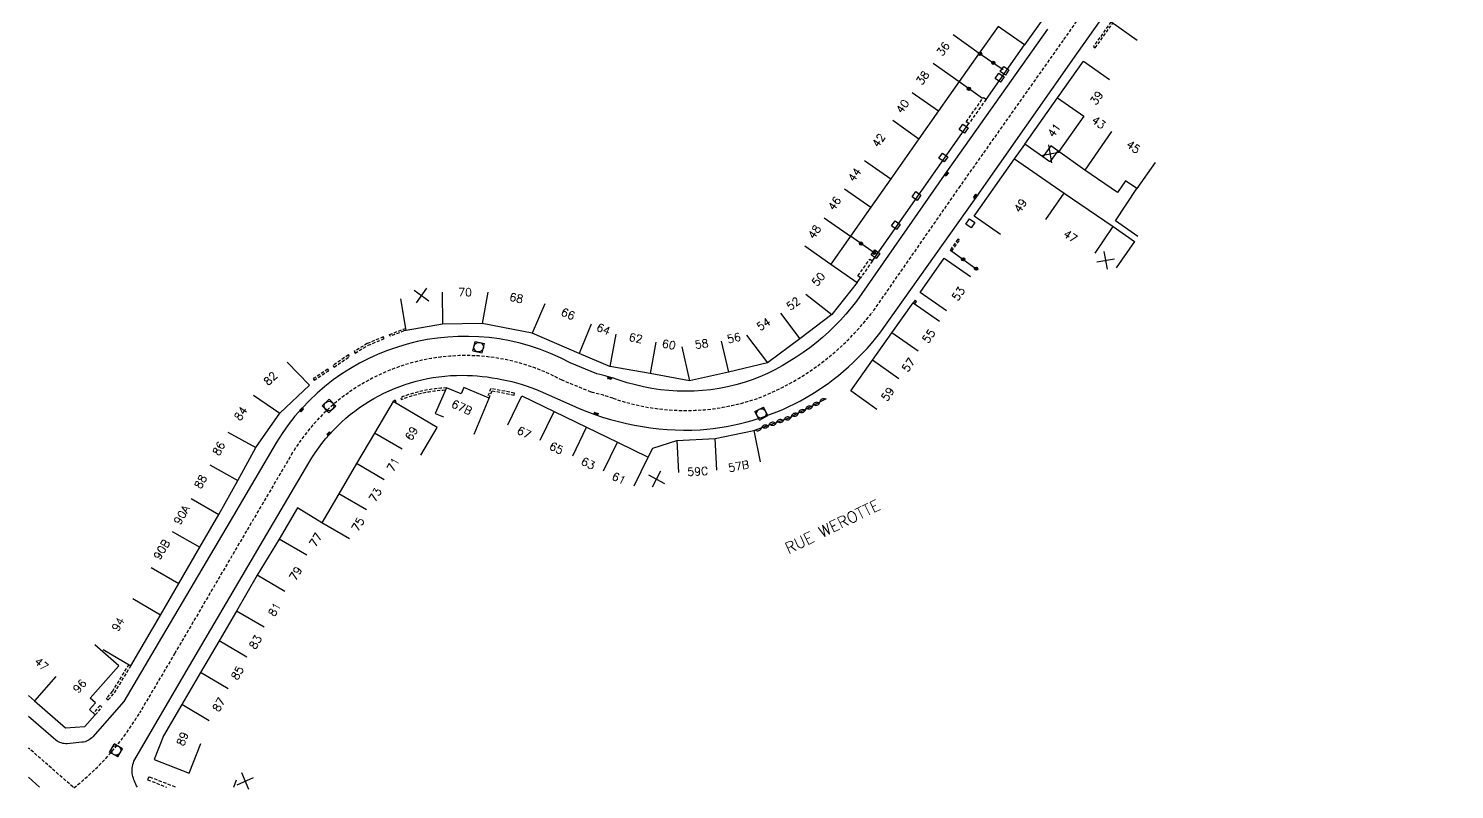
# Model space of a CAD drawing. Header units: millimetres. Extents: x 183999 to 185000, y 128000 to 129001.
# Drawn here: x 184000 to 184222.7, y 127999.6 to 128118.6 of the extents above; entities that cross this region are included whole.
import ezdxf
from ezdxf.enums import TextEntityAlignment as Align

# ---------------------------------------------------------------- set-up
doc = ezdxf.new("R2010")
doc.units = ezdxf.units.MM
doc.linetypes.add('DASHED', pattern=[0.75, 0.5, -0.25])
doc.layers.get('0').update_dxf_attribs({"linetype": 'CONTINUOUS'})
for name, color, linetype in [('W0001', 6, 'DASHED'), ('W0008', 7, 'CONTINUOUS'), ('W0100', 7, 'CONTINUOUS'), ('W0112', 1, 'DASHED'), ('W0310', 3, 'CONTINUOUS'), ('W0322', 7, 'CONTINUOUS'), ('W0334', 7, 'CONTINUOUS'), ('W0400', 7, 'CONTINUOUS'), ('W0420', 7, 'CONTINUOUS'), ('W0989', 7, 'CONTINUOUS'), ('W0991', 7, 'CONTINUOUS'), ('W1102', 7, 'CONTINUOUS')]:
    doc.layers.add(name, color=color, linetype=linetype)
doc.styles.get("Standard").update_dxf_attribs({"font": 'romans.shx', "width": 0.85})

# ---------------------------------------------------------------- blocks, each defined once
blk = doc.blocks.new('t112o')
at = {"color": 0, "linetype": 'Continuous'}
for p, q in [((-0.5, 0.5), (0.5, 0.5)), ((-0.5, -0.5), (-0.5, 0.5)), ((0.5, 0.5), (0.5, -0.5)), ((0.5, -0.5), (-0.5, -0.5))]:
    blk.add_line(p, q, dxfattribs=at)
blk = doc.blocks.new('T400')
for p, q in [((-0.15, 0.3), (0.15, 0.3)), ((-0.15, -0.25), (-0.15, 0.3)), ((-0.15, 0.15), (0.15, 0.15)), ((-0.15, 0), (0.15, 0)), ((0.15, 0.3), (0.15, -0.25)), ((-0.15, -0.15), (0.15, -0.15)), ((-0.15, -0.25), (-0.15, -0.3)), ((-0.15, -0.3), (0.15, -0.3)), ((0.15, -0.3), (0.15, -0.25))]:
    blk.add_line(p, q)
blk = doc.blocks.new('T420')
for p, q in [((0.75, 0.75), (-0.75, 0.75)), ((-0.75, 0.75), (-0.75, -0.75)), ((0.75, 0.75), (0.75, -0.75)), ((0.75, -0.75), (-0.75, -0.75))]:
    blk.add_line(p, q)
blk.add_ellipse((0, 0), major_axis=(-0.53, 0.53), ratio=1, start_param=3.926991, end_param=10.210176)
blk = doc.blocks.new('t310o')
at = {"color": 0, "linetype": 'Continuous'}
for centre, start, end in [((-0.5, 0.38), 216.8699, 323.1304), ((0.5, -0.37), 36.8699, 143.1303)]:
    blk.add_arc(centre, 0.625, start, end, dxfattribs=at)
blk = doc.blocks.new('t322o')
at = {"color": 0, "linetype": 'Continuous'}
for radius in [0.25, 0.15]:
    blk.add_circle((0, 0), radius, dxfattribs=at)
blk = doc.blocks.new('t991o')
at = {"color": 0, "linetype": 'Continuous'}
for p, q in [((-1, 1), (1, -1)), ((-1, -1), (1, 1))]:
    blk.add_line(p, q, dxfattribs=at)

msp = doc.modelspace()

# ---------------------------------------------------------------- linework, layer by layer
at = {"layer": 'W0001'}
for points in [[(184222.47, 128217.94), (184206.74, 128192.29), (184195.91, 128174.58, 0.036138), (184191.21, 128165.77), (184182.5, 128147.39, -0.055095), (184179.5, 128142.32), (184171.84, 128131.38), (184161.56, 128116.73), (184145.47, 128093.96), (184131.73, 128074.19, -0.138646), (184114.06, 128060.84, -0.170823), (184091.27, 128060.79, 0.018917), (184087.85, 128061.76), (184083.33, 128063.59, 0.400938), (184041.24, 128052.28), (184034.05, 128040.05), (184022.86, 128020.95), (184017.33, 128011.59, -0.092652), (184007.09, 127999.88, 0.207532)], [(184006.95, 128000), (184000, 128006.11, 0.120087)]]:
    msp.add_lwpolyline(points, format="xyb", dxfattribs=at)
at = {"layer": 'W0008'}
for points in [[(184017.01, 128000, -0.081425), (184016.25, 128001.88, -0.145779), (184016.47, 128004.03), (184025.16, 128018.93), (184036.69, 128038.65), (184043.78, 128050.7, -0.268425), (184067.75, 128064.37, -0.097667), (184079.89, 128061.9), (184084.83, 128059.69, 0.120106), (184104.87, 128055.86, 0.215711), (184132.94, 128070.98), (184147.72, 128091.78), (184163.72, 128114.6), (184172.8, 128127.55), (184181.82, 128140.45, 0.075538), (184186.07, 128147.91), (184195.79, 128168.24, -0.02471), (184198.47, 128172.96), (184208.7, 128189.68), (184220.97, 128209.68, -0.355083), (184225.69, 128211.15)], [(184159.11, 128118.46), (184143.01, 128095.68), (184129.3, 128075.95, -0.137925), (184113.01, 128063.65, -0.170715), (184092.22, 128063.63, 0.017969), (184088.77, 128064.62), (184084.61, 128066.31, 0.399639), (184038.66, 128053.82), (184031.47, 128041.57), (184020.27, 128022.48), (184014.89, 128013.37), (184010.03, 128007.87, -0.197173), (184008.34, 128007), (184006.06, 128006.78, -0.17332), (184004.25, 128007.33), (184000, 128011.01)], [(184000, 128001.53), (184001.74, 128000, 0.123072)]]:
    msp.add_lwpolyline(points, format="xyb", dxfattribs=at)
at = {"layer": 'W0100'}
for points in [[(184173.12, 128116.73), (184169.03, 128119.6), (184177.42, 128131.56), (184180.24, 128135.53), (184182.84, 128139.25), (184185.39, 128142.96), (184188.81, 128150.16), (184191.36, 128155.58), (184192.82, 128158.62), (184194.41, 128161.82), (184198.88, 128159.6)], [(184158.92, 128120.79), (184155.55, 128116.01), (184151.41, 128118.87), (184148.47, 128114.73), (184145.35, 128110.29), (184142.1, 128105.69), (184139.04, 128101.36), (184134.66, 128095.09), (184131.54, 128090.64), (184128.36, 128086.1), (184125.32, 128081.76), (184129.4, 128078.87), (184125.47, 128073.86), (184120.45, 128070.08), (184115.43, 128066.3), (184109.33, 128064.86), (184103.21, 128063.5), (184097.07, 128064.64), (184090.8, 128065.77), (184085.98, 128067.77), (184078.63, 128070.98), (184070.82, 128072.45), (184064.66, 128072.35), (184058.98, 128071.37), (184058.13, 128076.3)], [(184175.93, 128097.66), (184173.09, 128093.55), (184171.3, 128094.79), (184170.04, 128092.96), (184164.98, 128096.46), (184160.72, 128099.46), (184159.5, 128097.73), (184158.4, 128098.51), (184155.59, 128100.5), (184160.7, 128107.76), (184164.75, 128113.49), (184168.83, 128110.61)], [(184151.79, 128086.39), (184147.7, 128089.27), (184153.97, 128098.2), (184161.73, 128092.84), (184165.47, 128090.28), (184169.38, 128087.61), (184172.72, 128085.31), (184169.88, 128081.19)], [(184143.34, 128074.45), (184139.26, 128077.33), (184143.01, 128082.67), (184147.1, 128079.79)], [(184132.48, 128059.04), (184128.41, 128061.94), (184131.82, 128066.72), (184134.84, 128071.03), (184138.15, 128075.72), (184142.24, 128072.84)], [(184019.16, 128034.31), (184023.49, 128031.81), (184026.76, 128037.48), (184029.74, 128042.61), (184032.69, 128047.95), (184035.51, 128053.09), (184039.25, 128058.43), (184043.87, 128062.83), (184040.41, 128066.45)], [(184069.61, 128055.19), (184071.93, 128060.79), (184067.96, 128062.44), (184067.55, 128061.45), (184065.29, 128062.39), (184063.53, 128058.41), (184064.83, 128057.87)], [(184061.29, 128051.91), (184063.84, 128056.21), (184056.95, 128060.29), (184054.04, 128055.35), (184051.23, 128050.59), (184048.46, 128045.85), (184045.83, 128041.33), (184041.99, 128043.65), (184039.12, 128038.75), (184035.73, 128033.13), (184032.49, 128027.52), (184029.75, 128022.84), (184026.86, 128017.9), (184023.93, 128012.92), (184021.06, 128008), (184019.63, 128004.3), (184025.11, 128002.17), (184026.92, 128006.84)], [(184074.86, 128056.65), (184077.04, 128061.15), (184082.1, 128058.71), (184087.16, 128056.28), (184091.99, 128053.94), (184096.79, 128051.59), (184097.52, 128052.99), (184101.23, 128054.18), (184107.23, 128054.51), (184113.28, 128055.72), (184114.26, 128050.82)], [(184011.68, 128021.49), (184015.99, 128018.97), (184020.62, 128026.9), (184016.3, 128029.42)], [(184000, 128014.34), (184000.95, 128013.51), (184005.79, 128009.24), (184008.79, 128009.47), (184010.42, 128011.31), (184009.51, 128012.11), (184010.45, 128013.17), (184009.64, 128013.88), (184014.1, 128018.93), (184010.35, 128022.24)], [(184032.04, 128000), (184032.49, 128001.12)]]:
    msp.add_lwpolyline(points, dxfattribs=at)
at = {"layer": 'W0112'}
for points in [[(184169.03, 128119.6), (184166.3, 128115.75), (184166.59, 128115.55), (184169.31, 128119.4)], [(184138.4, 128075.55), (184138.69, 128075.93), (184138.46, 128076.12), (184138.15, 128075.72)], [(184058.98, 128071.37), (184058.62, 128071.31), (184056.49, 128070.47), (184056.38, 128070.74), (184058.54, 128071.6), (184058.93, 128071.67)], [(184071.93, 128060.79), (184072.39, 128061.96), (184075.83, 128061.28), (184075.89, 128061.58), (184072.2, 128062.3), (184071.65, 128060.91)], [(184057.24, 128060.12), (184057.4, 128060.21), (184057.25, 128060.47), (184056.95, 128060.29)], [(184015.65, 128019.18), (184013.09, 128014.97), (184012.15, 128013.9), (184012.45, 128013.63), (184013.41, 128014.73), (184015.99, 128018.97)], [(184010.42, 128011.31), (184011.47, 128012.51), (184011.17, 128012.77), (184010.12, 128011.58)], [(184022.93, 128000), (184018.77, 128001.62), (184018.59, 128001.15), (184021.56, 128000)]]:
    msp.add_lwpolyline(points, dxfattribs=at)
for points in [[(184149.53, 128107.51), (184146.86, 128103.71), (184146.45, 128104), (184149.12, 128107.8)], [(184145.12, 128085.64), (184143.92, 128083.94), (184144.17, 128083.78), (184145.38, 128085.48)], [(184129.53, 128079.91), (184131.38, 128082.53), (184131.79, 128082.25), (184129.94, 128079.62)], [(184055.41, 128070.37), (184052.91, 128069.34), (184050.85, 128068.09), (184051, 128067.84), (184053.04, 128069.07), (184055.53, 128070.1)], [(184049.97, 128067.55), (184047.54, 128065.91), (184047.71, 128065.66), (184050.14, 128067.3)], [(184044.63, 128063.6), (184046.89, 128065.09), (184046.73, 128065.34), (184044.47, 128063.85)]]:
    msp.add_lwpolyline(points, close=True, dxfattribs=at)
at = {"layer": 'W0112', "flags": 128}
msp.add_lwpolyline([(184065.29, 128062.39, 0.087771), (184058.09, 128060.87), (184058.2, 128060.59, -0.086013), (184065.16, 128062.08)], format="xyb", dxfattribs=at)
at = {"layer": 'W0310'}
msp.add_lwpolyline([(184113.28, 128055.72), (184118.65, 128057.67), (184124.63, 128060.73)], dxfattribs=at)
at = {"layer": 'W0322'}
for points in [[(184148.61, 128114.63), (184152.21, 128112.17)], [(184149, 128107.63), (184145.33, 128110.25)], [(184132.05, 128083.51), (184128.38, 128086.13)], [(184144.17, 128083.78), (184147.98, 128081.03)]]:
    msp.add_lwpolyline(points, dxfattribs=at)
at = {"layer": 'W0334', "flags": 128}
for points in [[(184149.53, 128107.51), (184155.55, 128116.01)], [(184131.79, 128082.25), (184146.86, 128103.71)], [(184129.4, 128078.87), (184129.94, 128079.62)]]:
    msp.add_lwpolyline(points, dxfattribs=at)
at = {"layer": 'W0334'}
for points in [[(184153.97, 128098.2), (184155.57, 128100.46)], [(184173.25, 128086.08), (184169.74, 128088.5), (184173.09, 128093.55)], [(184020.62, 128026.9), (184023.49, 128031.81)]]:
    msp.add_lwpolyline(points, dxfattribs=at)
at = {"layer": 'W1102'}
for p, q in [((184144.39, 128117.63), (184148.47, 128114.73)), ((184141.26, 128113.15), (184145.35, 128110.29)), ((184138.02, 128108.58), (184142.1, 128105.69)), ((184134.96, 128104.25), (184139.04, 128101.36)), ((184169.14, 128102.47), (184164.98, 128096.46)), ((184130.56, 128097.95), (184134.66, 128095.09)), ((184127.45, 128093.52), (184131.54, 128090.64)), ((184158.89, 128088.73), (184161.73, 128092.84)), ((184124.27, 128088.97), (184128.36, 128086.1)), ((184166.56, 128083.48), (184169.38, 128087.61)), ((184121.22, 128084.63), (184125.32, 128081.76)), ((184064.58, 128077.35), (184064.66, 128072.35)), ((184071.75, 128077.37), (184070.82, 128072.45)), ((184080.63, 128075.56), (184078.63, 128070.98)), ((184121.4, 128077.05), (184125.47, 128073.86)), ((184117.45, 128074.08), (184120.45, 128070.08)), ((184087.89, 128072.39), (184085.98, 128067.77)), ((184091.71, 128070.8), (184090.8, 128065.77)), ((184112.14, 128070.66), (184115.43, 128066.3)), ((184138.93, 128068.15), (184134.84, 128071.03)), ((184097.98, 128069.56), (184097.07, 128064.64)), ((184102.03, 128068.8), (184103.21, 128063.5)), ((184108.18, 128069.73), (184109.33, 128064.86)), ((184135.89, 128063.82), (184131.82, 128066.72)), ((184035.15, 128061.29), (184039.25, 128058.43)), ((184079.92, 128054.21), (184082.1, 128058.71)), ((184031.13, 128055.49), (184035.51, 128053.09)), ((184058.35, 128052.82), (184054.04, 128055.35)), ((184084.99, 128051.77), (184087.16, 128056.28)), ((184089.81, 128049.44), (184091.99, 128053.94)), ((184107.51, 128049.52), (184107.23, 128054.51)), ((184055.54, 128048.05), (184051.23, 128050.59)), ((184094.6, 128047.09), (184096.79, 128051.59)), ((184028.31, 128050.37), (184032.69, 128047.95)), ((184025.41, 128045.12), (184029.74, 128042.61)), ((184052.78, 128043.33), (184048.46, 128045.85)), ((184022.43, 128039.98), (184026.76, 128037.48)), ((184050.14, 128038.81), (184045.83, 128041.33)), ((184043.44, 128036.23), (184039.12, 128038.75)), ((184040.02, 128030.55), (184035.73, 128033.13)), ((184036.82, 128025.02), (184032.49, 128027.52)), ((184034.07, 128020.32), (184029.75, 128022.84)), ((184004.24, 128017.28), (184000.95, 128013.51)), ((184031.18, 128015.38), (184026.86, 128017.9)), ((184028.23, 128010.38), (184023.93, 128012.92))]:
    msp.add_line(p, q, dxfattribs=at)
msp.add_lwpolyline([(184160.7, 128107.76), (184164.79, 128104.88), (184160.88, 128099.35)], dxfattribs=at)
at = {"layer": 'W1102', "flags": 128}
for points in [[(184160.72, 128099.46), (184159.63, 128100.24), (184158.4, 128098.51)], [(184101.23, 128054.18), (184101.51, 128049.18)]]:
    msp.add_lwpolyline(points, dxfattribs=at)

# ---------------------------------------------------------------- block references
at = {"layer": 'W0112'}
for p, rotation in [((184151.65, 128110.88), 325.543073406275), ((184152.42, 128111.97), 325.543073406275), ((184146.04, 128102.92), 234.908908804852), ((184142.85, 128098.42), 234.908908804852), ((184138.67, 128092.39), 235.068536413524), ((184135.44, 128087.84), 234.952525516126), ((184147.07, 128088.13), 54.8245936603739), ((184132.27, 128083.3), 234.952525516126)]:
    msp.add_blockref('t112o', p, dxfattribs=dict(at, rotation=rotation))
at = {"layer": 'W0310'}
for p, rotation in [((184121.36, 128059.06), 27.0673181562907), ((184122.47, 128059.63), 27.0673181562907), ((184123.58, 128060.19), 27.0673181562907), ((184115.63, 128056.58), 19.9783918993109), ((184116.81, 128057), 19.9783918993109), ((184117.98, 128057.43), 19.9783918993109), ((184119.13, 128057.92), 27.0673181562907), ((184120.24, 128058.49), 27.0673181562907), ((184114.46, 128056.15), 19.9783918993109)]:
    msp.add_blockref('t310o', p, dxfattribs=dict(at, rotation=rotation))
at = {"layer": 'W0322'}
for p, rotation in [((184148.61, 128114.63), 325.543073406275), ((184150.67, 128113.22), 325.543073406275), ((184146.86, 128109.16), 144.498501258061), ((184130.01, 128084.96), 144.424338813719), ((184132.05, 128083.51), 144.424338813719), ((184145.95, 128082.5), 324.218278187006), ((184147.98, 128081.03), 324.218278187006)]:
    msp.add_blockref('t322o', p, dxfattribs=dict(at, rotation=rotation))
at = {"layer": 'W0400'}
for p, rotation in [((184143.35, 128095.87), 324.748817461136), ((184147.88, 128092.34), 324.748817461136), ((184090.75, 128063.93), 252.738105613838), ((184042.64, 128058.98), 313.066761921506), ((184088.61, 128058.35), 252.738105613838), ((184046.9, 128055.24), 313.066761921506)]:
    msp.add_blockref('T400', p, dxfattribs=dict(at, rotation=rotation))
at = {"layer": 'W0420'}
for p, rotation in [((184070.3, 128068.77), 166.256679869616), ((184046.93, 128059.58), 223.066761921506), ((184114.45, 128058.39), 207.473676930597), ((184013.67, 128005.73), 239.785476347239)]:
    msp.add_blockref('T420', p, dxfattribs=dict(at, rotation=rotation))
at = {"layer": 'W0991'}
for p, rotation in [((184159.56, 128098.99), 54.75437899395153), ((184168.22, 128082.34), 55.43137342931754), ((184061.35, 128076.83), 279.2470584362906), ((184098.05, 128048.14), 286.8218796437361), ((184033.86, 128000.92), 68.39719895678901)]:
    msp.add_blockref('t991o', p, dxfattribs=dict(at, rotation=rotation))

# ---------------------------------------------------------------- texts
at = {"layer": 'W0989'}
msp.add_text('RUE WEROTTE', height=1.75, rotation=25.9449, dxfattribs=at).set_placement((184125.56, 128040.72), align=Align.MIDDLE)
at = {"layer": 'W0991'}
for s, rotation, p in [('36', 55.0117, (184142.83, 128115.39)), ('38', 54.7323, (184139.64, 128110.87)), ('39', 54.7635, (184166.81, 128107.74)), ('40', 54.7054, (184136.49, 128106.41)), ('43', 324.7635, (184167.12, 128103.89)), ('42', 55.0677, (184132.76, 128101.1)), ('41', 54.7544, (184160.18, 128102.69)), ('45', 324.7635, (184172.54, 128100.07)), ('44', 54.958, (184129, 128095.73)), ('46', 55.0015, (184125.86, 128091.24)), ('49', 55.4039, (184154.9, 128090.9)), ('48', 54.9665, (184122.74, 128086.8)), ('47', 325.6321, (184162.73, 128086.1)), ('50', 50.2379, (184123.36, 128079.4)), ('70', 0.1265, (184068.17, 128077.36)), ('68', 348.4794, (184076.19, 128076.46)), ('53', 54.8585, (184145.22, 128077.12)), ('52', 36.8921, (184119.42, 128075.57)), ('66', 336.3996, (184084.26, 128073.97)), ('54', 32.8235, (184114.79, 128072.37)), ('64', 337.4783, (184089.8, 128071.59)), ('62', 348.7511, (184094.84, 128070.18)), ('56', 13.2793, (184110.16, 128070.2)), ('55', 54.8048, (184140.59, 128070.5)), ('60', 349.4738, (184100.01, 128069.18)), ('58', 8.5392, (184105.11, 128069.27)), ('57', 54.8954, (184137.41, 128065.99)), ('82', 44.4085, (184037.78, 128063.87)), ('59', 54.5292, (184134.18, 128061.43)), ('84', 55.2719, (184033.14, 128058.39)), ('67B', 336.0873, (184067.67, 128059.36)), ('69', 59.3719, (184059.81, 128055.28)), ('67', 334.1549, (184077.39, 128055.43)), ('86', 61.2036, (184029.72, 128052.93)), ('65', 334.3428, (184082.45, 128052.99)), ('71', 59.46, (184056.95, 128050.43)), ('63', 334.1496, (184087.4, 128050.6)), ('57B', 10.8997, (184110.89, 128050.17)), ('88', 61.0684, (184026.86, 128047.74)), ('61', 333.9399, (184092.2, 128048.26)), ('59C', 3.1996, (184104.51, 128049.35)), ('73', 59.7179, (184054.16, 128045.69)), ('90A', 59.8992, (184023.92, 128042.55)), ('75', 59.6974, (184051.46, 128041.07)), ('77', 59.6974, (184044.85, 128038.65)), ('90B', 59.9996, (184020.8, 128037.14)), ('79', 58.9254, (184041.73, 128033.39)), ('81', 60.0005, (184038.42, 128027.78)), ('94', 59.7292, (184013.99, 128025.46)), ('83', 59.6139, (184035.44, 128022.67)), ('47', 318.8444, (184002.02, 128019.22)), ('85', 59.7129, (184032.62, 128017.85)), ('96', 48.5804, (184008, 128015.8)), ('87', 59.4525, (184029.71, 128012.88)), ('89', 68.8221, (184024.04, 128007.55))]:
    msp.add_text(s, height=1.25, rotation=rotation, dxfattribs=at).set_placement(p, align=Align.MIDDLE)

doc.saveas('drawing.dxf')
